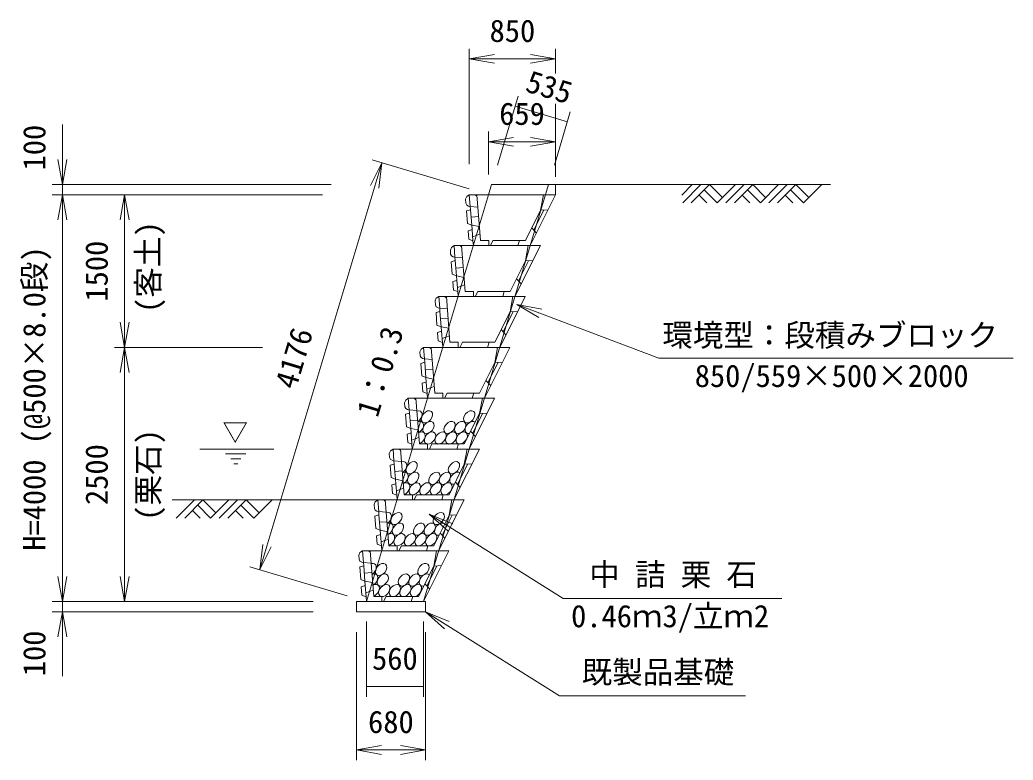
# Model space of a CAD drawing. Units: millimetres, scale not verified. Extents: x 112013 to 192013, y 25079 to 80079.
# Drawn here: x 130365 to 140131, y 44000 to 51278 of the extents above; entities that cross this region are included whole.
import ezdxf
from ezdxf.enums import TextEntityAlignment as Align

# ---------------------------------------------------------------- set-up
doc = ezdxf.new("R2010")
doc.units = ezdxf.units.MM
doc.layers.add('0_2', color=4, linetype='Continuous', lineweight=18)
doc.styles.add('ＭＳ ゴシック-5.0-0.0', font='')
doc.styles.get('ＭＳ ゴシック-5.0-0.0').set_extended_font_data('ＭＳ ゴシック-5.0-0.0')

msp = doc.modelspace()

# ---------------------------------------------------------------- linework, layer by layer
at = {"layer": '0_2'}
for p, q in [((134784.222, 49858.099), (134784.222, 50994.768)), ((135632.626, 50750.095), (135632.626, 50994.768)), ((134784.222, 50894.768), (135030.424, 50938.18)), ((134784.222, 50894.768), (135030.424, 50851.356)), ((135632.626, 50894.768), (134784.222, 50894.768)), ((135632.626, 50894.768), (135386.424, 50938.18)), ((135632.626, 50894.768), (135386.424, 50851.356)), ((135061.079, 49849.664), (135264.084, 50526.349)), ((135235.35, 50430.567), (135748.209, 50276.709)), ((135632.626, 49735.977), (135632.626, 50451.825)), ((135620.096, 49849.664), (135776.944, 50372.491)), ((130782.434, 49658.099), (130782.434, 50247.619)), ((134973.609, 49758.099), (134973.609, 50179.432)), ((134973.609, 50079.432), (135219.811, 50122.844)), ((135632.626, 50079.432), (135386.424, 50122.844)), ((134973.609, 50079.432), (135219.811, 50036.02)), ((134973.609, 50079.432), (135632.626, 50079.432)), ((135632.626, 50079.432), (135386.424, 50036.02)), ((130782.434, 49658.099), (130739.022, 49904.3)), ((130782.434, 49658.099), (130825.846, 49904.3)), ((133923.377, 49873.168), (132723.377, 45873.168)), ((133923.377, 49873.168), (133811.05, 49649.824)), ((133827.594, 49901.903), (134782.044, 49615.568)), ((133923.377, 49873.168), (133894.213, 49624.875)), ((130682.434, 49658.099), (133426.273, 49658.099)), ((130782.434, 49658.099), (130782.434, 49558.099)), ((134332.626, 45558.099), (135562.626, 49658.099)), ((136976.19, 49658.099), (136872.83, 49554.739)), ((137061.043, 49658.099), (136882.084, 49479.139)), ((137145.896, 49658.099), (136966.937, 49479.139)), ((137273.175, 49530.819), (137145.896, 49658.099)), ((137400.454, 49658.099), (137221.495, 49479.139)), ((137485.307, 49658.099), (137306.348, 49479.139)), ((137570.16, 49658.099), (137391.201, 49479.139)), ((137697.439, 49530.819), (137570.16, 49658.099)), ((137824.718, 49658.099), (137645.759, 49479.139)), ((137909.571, 49658.099), (137730.612, 49479.139)), ((137994.424, 49658.099), (137815.465, 49479.139)), ((138121.703, 49530.819), (137994.424, 49658.099)), ((138248.982, 49658.099), (138070.023, 49479.139)), ((130682.434, 49558.099), (133341.463, 49558.099)), ((130782.434, 49558.099), (130739.022, 49311.897)), ((130782.434, 49558.099), (130825.846, 49311.897)), ((130782.434, 45558.099), (130782.434, 49558.099)), ((131395.053, 49558.099), (131351.641, 49311.897)), ((131395.053, 49558.099), (131438.465, 49311.897)), ((131395.053, 48058.099), (131395.053, 49558.099)), ((133773.609, 45558.099), (134973.609, 49558.099)), ((134759.16, 49540.511), (134747.579, 49513.917)), ((134784.222, 49558.099), (134759.16, 49540.511)), ((137118.135, 49479.139), (137042.536, 49554.739)), ((137094.216, 49606.419), (137221.495, 49479.139)), ((137542.399, 49479.139), (137466.8, 49554.739)), ((137518.48, 49606.419), (137645.759, 49479.139)), ((137966.663, 49479.139), (137891.064, 49554.739)), ((137942.744, 49606.419), (138070.023, 49479.139)), ((134750.662, 49474.78), (134747.579, 49513.917)), ((134750.662, 49474.78), (134759.16, 49456.802)), ((134759.16, 49456.802), (134776.305, 49447.725)), ((134776.305, 49447.725), (134793.213, 49443.968)), ((134795.8, 49411.121), (134756.578, 49399.681)), ((134766.22, 49277.275), (134756.578, 49399.681)), ((134766.22, 49277.275), (134807.629, 49260.962)), ((134811.092, 49216.994), (134771.908, 49205.069)), ((134778.488, 49121.532), (134771.908, 49205.069)), ((134609.16, 49040.511), (134597.579, 49013.917)), ((134634.222, 49058.099), (134609.16, 49040.511)), ((134819.834, 49106.028), (134778.488, 49121.532)), ((134600.662, 48974.78), (134597.579, 49013.917)), ((134600.662, 48974.78), (134609.16, 48956.802)), ((134609.16, 48956.802), (134626.305, 48947.725)), ((134626.305, 48947.725), (134643.213, 48943.968)), ((134645.8, 48911.121), (134606.578, 48899.681)), ((134616.22, 48777.275), (134606.578, 48899.681)), ((134616.22, 48777.275), (134657.629, 48760.962)), ((134661.092, 48716.994), (134621.908, 48705.069)), ((134628.488, 48621.532), (134621.908, 48705.069)), ((134459.16, 48540.511), (134447.579, 48513.917)), ((134484.222, 48558.099), (134459.16, 48540.511)), ((134669.834, 48606.028), (134628.488, 48621.532)), ((134450.662, 48474.78), (134447.579, 48513.917)), ((134450.662, 48474.78), (134459.16, 48456.802)), ((134459.16, 48456.802), (134476.305, 48447.725)), ((134476.305, 48447.725), (134493.213, 48443.968)), ((135251.043, 48480.104), (136647.647, 47952.056)), ((135251.043, 48480.104), (135465.981, 48352.426)), ((135251.043, 48480.104), (135496.687, 48433.639)), ((134495.8, 48411.121), (134456.578, 48399.681)), ((134466.22, 48277.275), (134456.578, 48399.681)), ((131395.053, 48058.099), (131351.641, 48304.3)), ((131395.053, 48058.099), (131438.465, 48304.3)), ((134466.22, 48277.275), (134507.629, 48260.962)), ((134511.092, 48216.994), (134471.908, 48205.069)), ((134478.488, 48121.532), (134471.908, 48205.069)), ((131295.053, 48058.099), (132751.017, 48058.099)), ((131395.053, 48058.099), (131351.641, 47811.897)), ((131395.053, 48058.099), (131438.465, 47811.897)), ((131395.053, 48058.099), (131395.053, 45558.099)), ((134334.222, 48058.099), (134309.16, 48040.511)), ((134519.834, 48106.028), (134478.488, 48121.532)), ((134309.16, 48040.511), (134297.579, 48013.917)), ((134300.662, 47974.78), (134297.579, 48013.917)), ((134300.662, 47974.78), (134309.16, 47956.802)), ((134309.16, 47956.802), (134326.305, 47947.725)), ((134345.8, 47911.121), (134306.578, 47899.681)), ((134316.22, 47777.275), (134306.578, 47899.681)), ((134326.305, 47947.725), (134343.213, 47943.968)), ((140131.222, 47952.056), (136647.647, 47952.056)), ((134316.22, 47777.275), (134357.629, 47760.962)), ((134361.092, 47716.994), (134321.908, 47705.069)), ((134328.488, 47621.532), (134321.908, 47705.069)), ((134369.834, 47606.028), (134328.488, 47621.532)), ((134159.16, 47540.511), (134147.579, 47513.917)), ((134150.662, 47474.78), (134147.579, 47513.917)), ((134150.662, 47474.78), (134159.16, 47456.802)), ((134184.222, 47558.099), (134159.16, 47540.511)), ((134195.8, 47411.121), (134156.578, 47399.681)), ((134166.22, 47277.275), (134156.578, 47399.681)), ((134159.16, 47456.802), (134176.305, 47447.725)), ((134176.305, 47447.725), (134193.213, 47443.968)), ((134166.22, 47277.275), (134207.629, 47260.962)), ((134211.092, 47216.994), (134171.908, 47205.069)), ((134178.488, 47121.532), (134171.908, 47205.069)), ((134219.834, 47106.028), (134178.488, 47121.532)), ((132134.226, 47058.099), (132863.609, 47058.099)), ((132587.975, 47012.266), (132387.975, 47012.266)), ((134009.16, 47040.511), (133997.579, 47013.917)), ((134000.662, 46974.78), (133997.579, 47013.917)), ((134034.222, 47058.099), (134009.16, 47040.511)), ((132537.975, 46962.266), (132437.975, 46962.266)), ((132507.975, 46912.266), (132467.975, 46912.266)), ((134000.662, 46974.78), (134009.16, 46956.802)), ((134045.8, 46911.121), (134006.578, 46899.681)), ((134016.22, 46777.275), (134006.578, 46899.681)), ((134009.16, 46956.802), (134026.305, 46947.725)), ((134026.305, 46947.725), (134043.213, 46943.968)), ((134016.22, 46777.275), (134057.629, 46760.962)), ((134061.092, 46716.994), (134021.908, 46705.069)), ((134028.488, 46621.532), (134021.908, 46705.069)), ((134069.834, 46606.028), (134028.488, 46621.532)), ((132080.328, 46558.099), (131901.369, 46379.139)), ((132165.181, 46558.099), (131986.222, 46379.139)), ((132113.501, 46506.419), (132240.78, 46379.139)), ((132292.46, 46430.819), (132165.181, 46558.099)), ((132419.739, 46558.099), (132240.78, 46379.139)), ((132504.592, 46558.099), (132325.633, 46379.139)), ((132589.445, 46558.099), (132410.486, 46379.139)), ((132537.765, 46506.419), (132665.044, 46379.139)), ((132716.724, 46430.819), (132589.445, 46558.099)), ((132844.003, 46558.099), (132665.044, 46379.139)), ((133859.16, 46540.511), (133847.579, 46513.917)), ((133850.662, 46474.78), (133847.579, 46513.917)), ((133884.222, 46558.099), (133859.16, 46540.511)), ((132137.42, 46379.139), (132061.821, 46454.739)), ((132561.684, 46379.139), (132486.085, 46454.739)), ((133850.662, 46474.78), (133859.16, 46456.802)), ((133895.8, 46411.121), (133856.578, 46399.681)), ((133866.22, 46277.275), (133856.578, 46399.681)), ((133859.16, 46456.802), (133876.305, 46447.725)), ((133876.305, 46447.725), (133893.213, 46443.968)), ((134389.898, 46417.481), (134575.34, 46249.817)), ((134389.898, 46417.481), (134621.501, 46323.353)), ((134389.898, 46417.481), (135707.904, 45590.129)), ((133866.22, 46277.275), (133907.629, 46260.962)), ((133911.092, 46216.994), (133871.908, 46205.069)), ((133878.488, 46121.532), (133871.908, 46205.069)), ((132723.377, 45873.168), (132752.541, 46121.461)), ((133919.834, 46106.028), (133878.488, 46121.532)), ((132723.377, 45873.168), (132835.704, 46096.512)), ((133709.16, 46040.511), (133697.579, 46013.917)), ((133700.662, 45974.78), (133697.579, 46013.917)), ((133734.222, 46058.099), (133709.16, 46040.511)), ((133700.662, 45974.78), (133709.16, 45956.802)), ((133745.8, 45911.121), (133706.578, 45899.681)), ((133709.16, 45956.802), (133726.305, 45947.725)), ((133726.305, 45947.725), (133743.213, 45943.968)), ((132627.594, 45901.903), (133582.044, 45615.568)), ((133716.22, 45777.275), (133706.578, 45899.681)), ((130782.434, 45558.099), (130739.022, 45804.3)), ((130782.434, 45558.099), (130825.846, 45804.3)), ((131395.053, 45558.099), (131351.641, 45804.3)), ((131395.053, 45558.099), (131438.465, 45804.3)), ((133716.22, 45777.275), (133757.629, 45760.962)), ((133761.092, 45716.994), (133721.908, 45705.069)), ((133728.488, 45621.532), (133721.908, 45705.069)), ((133769.834, 45606.028), (133728.488, 45621.532)), ((130682.434, 45558.099), (133248.482, 45558.099)), ((130782.434, 45558.099), (130782.434, 45458.099)), ((135707.904, 45590.129), (137856.526, 45590.13)), ((130682.434, 45458.099), (133248.482, 45458.099)), ((130782.434, 45458.099), (130739.022, 45211.897)), ((130782.434, 45458.099), (130739.022, 45211.897)), ((130782.434, 45458.099), (130782.434, 44895.096)), ((130782.434, 45458.099), (130825.846, 45211.897)), ((130782.434, 45458.099), (130782.434, 44824.763)), ((130782.434, 45458.099), (130825.846, 45211.897)), ((134353.609, 45458.099), (135671.615, 44630.747)), ((134353.609, 45458.099), (134539.051, 45290.435)), ((134353.609, 45458.099), (134585.212, 45363.971)), ((133773.609, 44622.447), (133773.609, 45361.902)), ((134332.626, 44622.447), (134332.626, 45361.902)), ((133673.609, 43999.789), (133673.609, 45258.099)), ((134353.609, 43999.789), (134353.609, 45258.099)), ((133773.609, 44722.447), (134332.626, 44722.447)), ((135671.615, 44630.747), (137500.614, 44630.748)), ((133673.609, 44099.789), (133919.811, 44143.201)), ((133673.609, 44099.789), (133919.811, 44056.377)), ((134353.609, 44099.789), (133673.609, 44099.789)), ((134353.609, 44099.789), (134107.407, 44143.201)), ((134353.609, 44099.789), (134107.407, 44056.377))]:
    msp.add_line(p, q, dxfattribs=at)
at = {"layer": '0_2', "color": 2}
for p, q in [((134973.609, 49558.099), (135003.609, 49658.099)), ((135003.609, 49658.099), (136332.626, 49658.099)), ((135632.626, 49558.099), (135632.626, 49658.099)), ((138333.835, 49658.099), (136332.626, 49658.099)), ((134793.213, 49443.968), (134784.222, 49558.099)), ((134784.222, 49558.099), (135632.626, 49558.099)), ((134843.161, 49558.099), (134859.339, 49543.145)), ((134858.161, 49558.099), (134893.609, 49108.099)), ((135382.626, 49058.099), (135632.626, 49558.099)), ((135512.626, 49558.099), (135484.954, 49408.099)), ((134795.8, 49411.121), (134793.213, 49443.968)), ((134793.213, 49443.968), (134867.679, 49437.267)), ((134795.8, 49411.121), (134807.629, 49260.962)), ((134875.055, 49343.635), (134801.549, 49338.15)), ((135334.954, 49108.099), (135484.954, 49408.099)), ((135417, 49211.224), (135516.217, 49409.657)), ((135484.954, 49408.099), (135559.483, 49411.813)), ((134811.092, 49216.994), (134807.629, 49260.962)), ((134807.629, 49260.962), (134882.753, 49245.909)), ((135397.177, 49232.544), (135444.436, 49181.718)), ((134811.092, 49216.994), (134819.834, 49106.028)), ((134888.537, 49172.482), (134816.68, 49146.064)), ((134643.213, 48943.968), (134634.222, 49058.099)), ((134634.222, 49058.099), (135482.626, 49058.099)), ((134693.161, 49058.099), (134709.339, 49043.145)), ((134708.161, 49058.099), (134743.609, 48608.099)), ((134823.609, 49058.099), (134819.834, 49106.028)), ((134893.609, 49108.099), (134974.544, 49108.099)), ((134974.544, 49058.099), (134974.544, 49108.099)), ((135016.314, 49108.099), (134991.314, 49058.099)), ((135016.314, 49108.099), (135334.954, 49108.099)), ((135232.626, 48558.099), (135482.626, 49058.099)), ((135277.626, 49108.099), (135262.626, 49058.099)), ((135362.626, 49058.099), (135334.954, 48908.099)), ((134645.8, 48911.121), (134643.213, 48943.968)), ((134643.213, 48943.968), (134717.679, 48937.267)), ((134645.8, 48911.121), (134657.629, 48760.962)), ((134725.055, 48843.635), (134651.549, 48838.15)), ((135184.954, 48608.099), (135334.954, 48908.099)), ((135267, 48711.224), (135366.217, 48909.657)), ((135334.954, 48908.099), (135409.483, 48911.813)), ((134661.092, 48716.994), (134657.629, 48760.962)), ((134657.629, 48760.962), (134732.753, 48745.909)), ((134661.092, 48716.994), (134669.834, 48606.028)), ((134738.537, 48672.482), (134666.68, 48646.064)), ((135247.177, 48732.544), (135294.436, 48681.718)), ((134493.213, 48443.968), (134484.222, 48558.099)), ((134484.222, 48558.099), (135332.626, 48558.099)), ((134543.161, 48558.099), (134559.339, 48543.145)), ((134558.161, 48558.099), (134593.609, 48108.099)), ((134673.609, 48558.099), (134669.834, 48606.028)), ((134743.609, 48608.099), (134824.544, 48608.099)), ((134824.544, 48558.099), (134824.544, 48608.099)), ((134866.314, 48608.099), (134841.314, 48558.099)), ((134866.314, 48608.099), (135184.954, 48608.099)), ((135082.626, 48058.099), (135332.626, 48558.099)), ((135127.626, 48608.099), (135112.626, 48558.099)), ((135212.626, 48558.099), (135184.954, 48408.099)), ((134495.8, 48411.121), (134493.213, 48443.968)), ((134493.213, 48443.968), (134567.679, 48437.267)), ((134495.8, 48411.121), (134507.629, 48260.962)), ((135034.954, 48108.099), (135184.954, 48408.099)), ((135117, 48211.224), (135216.217, 48409.657)), ((135184.954, 48408.099), (135259.483, 48411.813)), ((134575.055, 48343.635), (134501.549, 48338.15)), ((134511.092, 48216.994), (134507.629, 48260.962)), ((134507.629, 48260.962), (134582.753, 48245.909)), ((134511.092, 48216.994), (134519.834, 48106.028)), ((134588.537, 48172.482), (134516.68, 48146.064)), ((135097.177, 48232.544), (135144.436, 48181.718)), ((134343.213, 47943.968), (134334.222, 48058.099)), ((134334.222, 48058.099), (135182.626, 48058.099)), ((134393.161, 48058.099), (134409.339, 48043.145)), ((134408.161, 48058.099), (134443.609, 47608.099)), ((134523.609, 48058.099), (134519.834, 48106.028)), ((134593.609, 48108.099), (134674.544, 48108.099)), ((134674.544, 48058.099), (134674.544, 48108.099)), ((134716.314, 48108.099), (134691.314, 48058.099)), ((134716.314, 48108.099), (135034.954, 48108.099)), ((134932.626, 47558.099), (135182.626, 48058.099)), ((134977.626, 48108.099), (134962.626, 48058.099)), ((135062.626, 48058.099), (135034.954, 47908.099)), ((134345.8, 47911.121), (134343.213, 47943.968)), ((134343.213, 47943.968), (134417.679, 47937.267)), ((134345.8, 47911.121), (134357.629, 47760.962)), ((134884.954, 47608.099), (135034.954, 47908.099)), ((134967, 47711.224), (135066.217, 47909.657)), ((135034.954, 47908.099), (135109.483, 47911.813)), ((134425.055, 47843.635), (134351.549, 47838.15)), ((134361.092, 47716.994), (134357.629, 47760.962)), ((134357.629, 47760.962), (134432.753, 47745.909)), ((134361.092, 47716.994), (134369.834, 47606.028)), ((134438.537, 47672.482), (134366.68, 47646.064)), ((134947.177, 47732.544), (134994.436, 47681.718)), ((134373.609, 47558.099), (134369.834, 47606.028)), ((134443.609, 47608.099), (134524.544, 47608.099)), ((134524.544, 47558.099), (134524.544, 47608.099)), ((134566.314, 47608.099), (134541.314, 47558.099)), ((134566.314, 47608.099), (134884.954, 47608.099)), ((134827.626, 47608.099), (134812.626, 47558.099)), ((134193.213, 47443.968), (134184.222, 47558.099)), ((134184.222, 47558.099), (135032.626, 47558.099)), ((134243.161, 47558.099), (134259.339, 47543.145)), ((134258.161, 47558.099), (134293.609, 47108.099)), ((134782.626, 47058.099), (135032.626, 47558.099)), ((134912.626, 47558.099), (134884.954, 47408.099)), ((134195.8, 47411.121), (134193.213, 47443.968)), ((134193.213, 47443.968), (134267.679, 47437.267)), ((134195.8, 47411.121), (134207.629, 47260.962)), ((134734.954, 47108.099), (134884.954, 47408.099)), ((134817, 47211.224), (134916.217, 47409.657)), ((134884.954, 47408.099), (134959.483, 47411.813)), ((134275.055, 47343.635), (134201.549, 47338.15)), ((134211.092, 47216.994), (134207.629, 47260.962)), ((134207.629, 47260.962), (134282.753, 47245.909)), ((134211.092, 47216.994), (134219.834, 47106.028)), ((134288.537, 47172.482), (134216.68, 47146.064)), ((134797.177, 47232.544), (134844.436, 47181.718)), ((134223.609, 47058.099), (134219.834, 47106.028)), ((134293.609, 47108.099), (134374.544, 47108.099)), ((134374.544, 47058.099), (134374.544, 47108.099)), ((134416.314, 47108.099), (134391.314, 47058.099)), ((134416.314, 47108.099), (134734.954, 47108.099)), ((134677.626, 47108.099), (134662.626, 47058.099)), ((134043.213, 46943.968), (134034.222, 47058.099)), ((134034.222, 47058.099), (134882.626, 47058.099)), ((134093.161, 47058.099), (134109.339, 47043.145)), ((134108.161, 47058.099), (134143.609, 46608.099)), ((134632.626, 46558.099), (134882.626, 47058.099)), ((134762.626, 47058.099), (134734.954, 46908.099)), ((134045.8, 46911.121), (134043.213, 46943.968)), ((134043.213, 46943.968), (134117.679, 46937.267)), ((134045.8, 46911.121), (134057.629, 46760.962)), ((134584.954, 46608.099), (134734.954, 46908.099)), ((134667, 46711.224), (134766.217, 46909.657)), ((134734.954, 46908.099), (134809.483, 46911.813)), ((134125.055, 46843.635), (134051.549, 46838.15)), ((134061.092, 46716.994), (134057.629, 46760.962)), ((134057.629, 46760.962), (134132.753, 46745.909)), ((134061.092, 46716.994), (134069.834, 46606.028)), ((134647.177, 46732.544), (134694.436, 46681.718)), ((134138.537, 46672.482), (134066.68, 46646.064)), ((134073.609, 46558.099), (134069.834, 46606.028)), ((134143.609, 46608.099), (134224.544, 46608.099)), ((134224.544, 46558.099), (134224.544, 46608.099)), ((134266.314, 46608.099), (134241.314, 46558.099)), ((134266.314, 46608.099), (134584.954, 46608.099)), ((134527.626, 46608.099), (134512.626, 46558.099)), ((131860.801, 46558.099), (133984.222, 46558.099)), ((133893.213, 46443.968), (133884.222, 46558.099)), ((133884.222, 46558.099), (134732.626, 46558.099)), ((133943.161, 46558.099), (133959.339, 46543.145)), ((133958.161, 46558.099), (133993.609, 46108.099)), ((134482.626, 46058.099), (134732.626, 46558.099)), ((134612.626, 46558.099), (134584.954, 46408.099)), ((133895.8, 46411.121), (133893.213, 46443.968)), ((133893.213, 46443.968), (133967.679, 46437.267)), ((133895.8, 46411.121), (133907.629, 46260.962)), ((134434.954, 46108.099), (134584.954, 46408.099)), ((134517, 46211.224), (134616.217, 46409.657)), ((134584.954, 46408.099), (134659.483, 46411.813)), ((133975.055, 46343.635), (133901.549, 46338.15)), ((133911.092, 46216.994), (133907.629, 46260.962)), ((133907.629, 46260.962), (133982.753, 46245.909)), ((133911.092, 46216.994), (133919.834, 46106.028)), ((134497.177, 46232.544), (134544.436, 46181.718)), ((133988.537, 46172.482), (133916.68, 46146.064)), ((133923.609, 46058.099), (133919.834, 46106.028)), ((133993.609, 46108.099), (134074.544, 46108.099)), ((134074.544, 46058.099), (134074.544, 46108.099)), ((134116.314, 46108.099), (134091.314, 46058.099)), ((134116.314, 46108.099), (134434.954, 46108.099)), ((134377.626, 46108.099), (134362.626, 46058.099)), ((133743.213, 45943.968), (133734.222, 46058.099)), ((133734.222, 46058.099), (134582.626, 46058.099)), ((133793.161, 46058.099), (133809.339, 46043.145)), ((133808.161, 46058.099), (133843.609, 45608.099)), ((134332.626, 45558.099), (134582.626, 46058.099)), ((134462.626, 46058.099), (134434.954, 45908.099)), ((133745.8, 45911.121), (133743.213, 45943.968)), ((133743.213, 45943.968), (133817.679, 45937.267)), ((133745.8, 45911.121), (133757.629, 45760.962)), ((134284.954, 45608.099), (134434.954, 45908.099)), ((134367, 45711.224), (134466.217, 45909.657)), ((134434.954, 45908.099), (134509.483, 45911.813)), ((133825.055, 45843.635), (133751.549, 45838.15)), ((133761.092, 45716.994), (133757.629, 45760.962)), ((133757.629, 45760.962), (133832.753, 45745.909)), ((133761.092, 45716.994), (133769.834, 45606.028)), ((134347.177, 45732.544), (134394.436, 45681.718)), ((133838.537, 45672.482), (133766.68, 45646.064)), ((133673.609, 45558.099), (133673.609, 45458.099)), ((133673.609, 45558.099), (134353.609, 45558.099)), ((133773.609, 45558.099), (133769.834, 45606.028)), ((133843.609, 45608.099), (133924.544, 45608.099)), ((133924.544, 45558.099), (133924.544, 45608.099)), ((133966.314, 45608.099), (133941.314, 45558.099)), ((133966.314, 45608.099), (134284.954, 45608.099)), ((134227.626, 45608.099), (134212.626, 45558.099)), ((134353.609, 45558.099), (134353.609, 45458.099)), ((133673.609, 45458.099), (134353.609, 45458.099))]:
    msp.add_line(p, q, dxfattribs=at)
at = {"layer": '0_2'}
for centre, start_param, end_param in [((134263.014, 47374.699), 1.13840184, 3.94784444), ((134278.341, 47270.893), 1.07992676, 4.07179271), ((134798.349, 47270.893), 3.13579184, 6.97377652), ((134293.668, 47167.087), 0.89115363, 4.12972604), ((134113.014, 46874.699), 1.13840184, 3.94784444), ((134128.341, 46770.893), 1.07992676, 4.07179271), ((134648.349, 46770.893), 3.13579184, 6.97377652), ((134143.668, 46667.087), 0.89115363, 4.12972604), ((133963.014, 46374.699), 1.13840184, 3.94784444), ((133978.341, 46270.893), 1.07992676, 4.07179271), ((134498.349, 46270.893), 3.13579184, 6.97377652), ((133993.668, 46167.087), 0.89115363, 4.12972604), ((133813.014, 45874.699), 1.13840184, 3.94784444), ((133828.341, 45770.893), 1.07992676, 4.07179271), ((134348.349, 45770.893), 3.13579184, 6.97377652), ((133843.668, 45667.087), 0.89115363, 4.12972604)]:
    msp.add_ellipse(centre, major_axis=(-43.833, -52.238), ratio=0.670189, start_param=start_param, end_param=end_param, dxfattribs=at)
for centre in [(134367.016, 47374.699), (134783.022, 47374.699), (134382.343, 47270.893), (134590.346, 47270.893), (134694.348, 47270.893), (134397.67, 47167.087), (134501.671, 47167.087), (134605.673, 47167.087), (134709.675, 47167.087), (134217.016, 46874.699), (134633.022, 46874.699), (134232.343, 46770.893), (134440.346, 46770.893), (134544.348, 46770.893), (134247.67, 46667.087), (134351.671, 46667.087), (134455.673, 46667.087), (134559.675, 46667.087), (134067.016, 46374.699), (134483.022, 46374.699), (134082.343, 46270.893), (134290.346, 46270.893), (134394.348, 46270.893), (134097.67, 46167.087), (134201.671, 46167.087), (134305.673, 46167.087), (134409.675, 46167.087), (133917.016, 45874.699), (134333.022, 45874.699), (133932.343, 45770.893), (134140.346, 45770.893), (134244.348, 45770.893), (133947.67, 45667.087), (134051.671, 45667.087), (134155.673, 45667.087), (134259.675, 45667.087)]:
    msp.add_ellipse(centre, major_axis=(-43.833, -52.238), ratio=0.670189, dxfattribs=at)

# ---------------------------------------------------------------- texts
at = {"layer": '0_2', "color": 7, "style": 'ＭＳ ゴシック-5.0-0.0'}
for s, height, p in [('850', 219.9, (134983.424, 50994.768)), ('659', 219.9, (135078.118, 50179.432)), ('環境型：段積みブロック', 219.9, (136682.528, 48002.126)), ('850/559×500×2000', 219.9, (137000.626, 47602.179)), ('▽', 183.3, (132357.108, 47078.403)), ('中 詰 栗 石', 219.9, (135963.347, 45648.85)), ('0.46ｍ3/立ｍ2', 219.9, (135785.05, 45240.252)), ('560', 219.9, (133828.118, 44822.447)), ('既製品基礎', 219.9, (135889.276, 44689.468)), ('680', 219.9, (133788.609, 44199.789))]:
    msp.add_text(s, height=height, dxfattribs=at).set_placement(p, align=Align.BOTTOM_LEFT)
for s, rotation, p in [('535', 343.301, (135305.003, 50514.074)), ('100', 90, (130682.434, 49797.619)), ('(客土)', 90, (131801.424, 48397.752)), ('1500', 90, (131295.053, 48508.099)), ('H=4000 (@500×8.0段)', 90, (130682.434, 46058.099)), ('1：0.3', 73.301, (133945.504, 47340.497)), ('4176', 73.301, (133141.39, 47614.555)), ('(栗石)', 90, (131801.424, 46354.227)), ('2500', 90, (131295.053, 46508.099)), ('100', 90, (130682.434, 44824.763))]:
    msp.add_text(s, height=219.9, rotation=rotation, dxfattribs=at).set_placement(p, align=Align.BOTTOM_LEFT)

doc.saveas('drawing.dxf')
